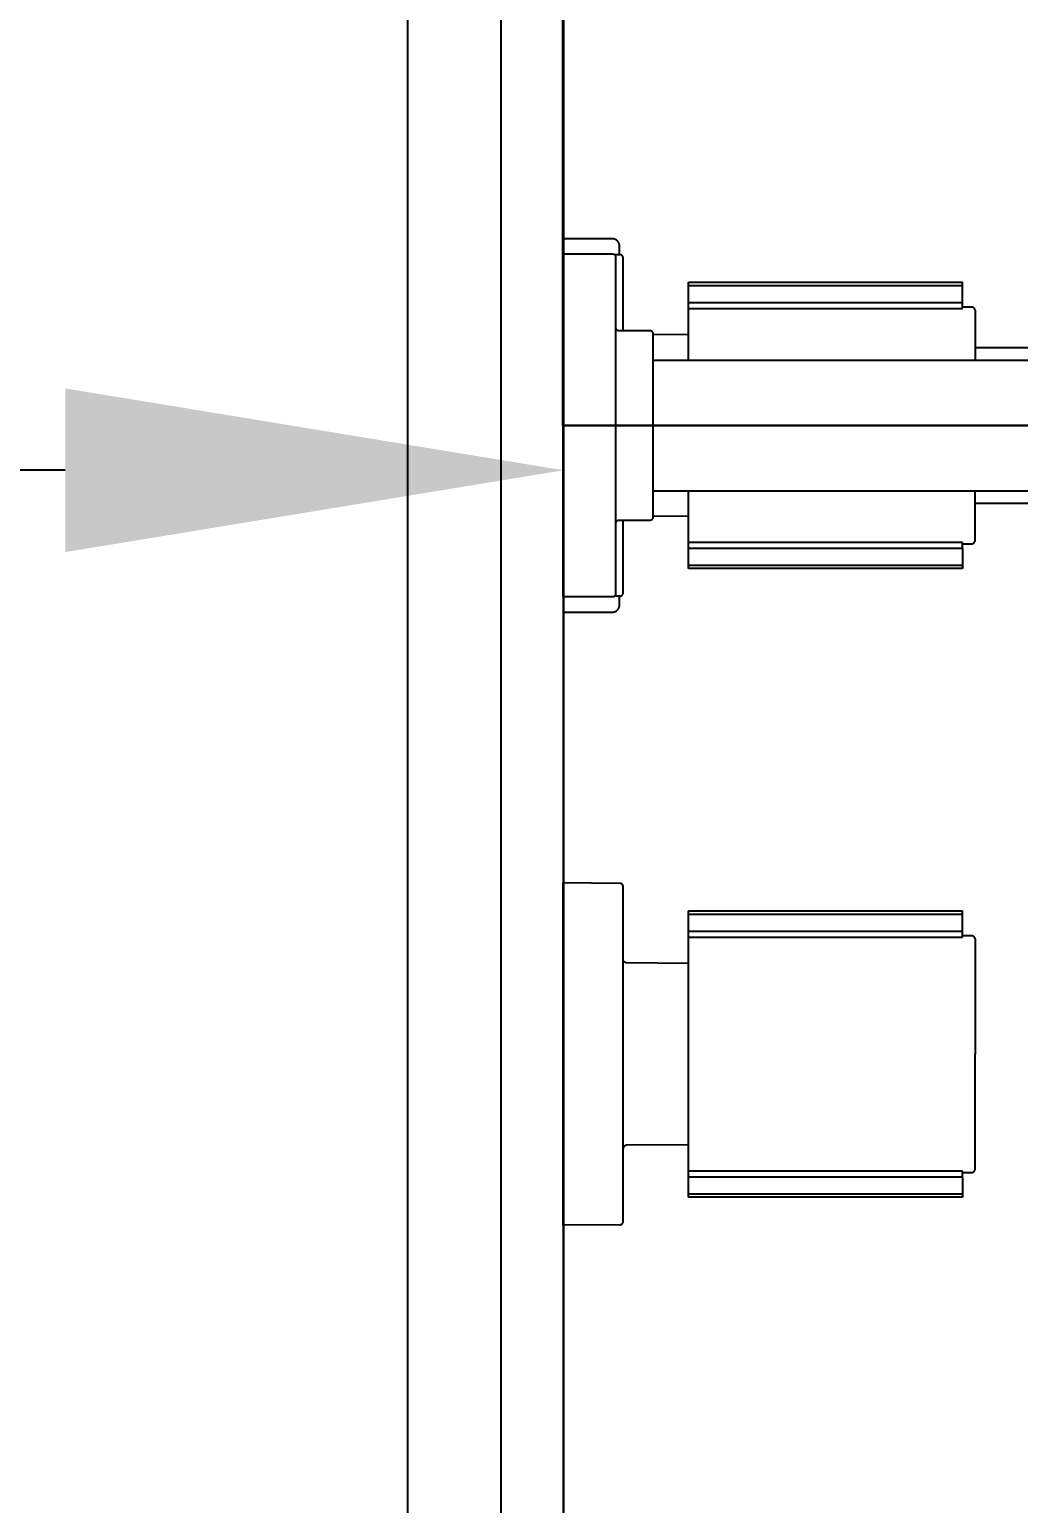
# Model space of a CAD drawing. Header units: metres. Extents: x 198 to 412, y -54 to 17.
# Drawn here: x 251.1186 to 251.2774, y -45.2907 to -45.0538 of the extents above; entities that cross this region are included whole.
import ezdxf
from ezdxf import colors
from ezdxf.entities.mleader import LeaderData, LeaderLine
from ezdxf.math import Vec2, Vec3

# ---------------------------------------------------------------- set-up
doc = ezdxf.new("R2010")
doc.units = ezdxf.units.M
doc.header["$LTSCALE"] = 10
for name, color, linetype in [('02', 2, 'Continuous'), ('A-MUROS', 6, 'Continuous'), ('A-Revoques', 1, 'Continuous'), ('A-TEXTOS', 2, 'Continuous'), ('TM-REVEST', 252, 'Continuous')]:
    doc.layers.add(name, color=color, linetype=linetype)
doc.styles.add('ARIAL', font='arial.ttf')

# ---------------------------------------------------------------- blocks, each defined once
blk = doc.blocks.new('A$C4ADF6893')
for p, q in [((-0.0275, 0), (0, 0)), ((-0.0275, -0.00004), (-0.0275, 0)), ((0, 0), (0.0275, 0)), ((0.0275, -0.00004), (0.0275, 0)), ((0.0735, 0), (0.101, 0)), ((0.07358, -0.0092), (0.0735, 0)), ((0.101, 0), (0.1285, 0)), ((0.12842, -0.0092), (0.1285, 0)), ((-0.03, -0.00794), (-0.03, -0.00014)), ((-0.03, -0.00014), (-0.0275, -0.00014)), ((-0.0275, -0.00004), (0, -0.00004)), ((-0.0275, -0.00804), (-0.0275, -0.00004)), ((0, -0.00004), (0.0275, -0.00004)), ((0.0275, -0.00004), (0.0275, -0.00804)), ((0.0275, -0.00014), (0.03, -0.00014)), ((0.03, -0.00014), (0.03, -0.00794)), ((-0.03, -0.00798), (-0.03, -0.00794)), ((-0.03, -0.00802), (-0.03, -0.00798)), ((-0.02999, -0.00806), (-0.03, -0.00802)), ((-0.02999, -0.0081), (-0.02999, -0.00806)), ((-0.02998, -0.00814), (-0.02999, -0.0081)), ((-0.02997, -0.00819), (-0.02998, -0.00814)), ((-0.02996, -0.00823), (-0.02997, -0.00819)), ((-0.02995, -0.00827), (-0.02996, -0.00823)), ((-0.02994, -0.00831), (-0.02995, -0.00827)), ((-0.02993, -0.00835), (-0.02994, -0.00831)), ((-0.02991, -0.00839), (-0.02993, -0.00835)), ((-0.0299, -0.00842), (-0.02991, -0.00839)), ((-0.02988, -0.00846), (-0.0299, -0.00842)), ((-0.02986, -0.0085), (-0.02988, -0.00846)), ((-0.02984, -0.00854), (-0.02986, -0.0085)), ((-0.02982, -0.00857), (-0.02984, -0.00854)), ((-0.02979, -0.00861), (-0.02982, -0.00857)), ((-0.02977, -0.00864), (-0.02979, -0.00861)), ((-0.02975, -0.00867), (-0.02977, -0.00864)), ((-0.02972, -0.00871), (-0.02975, -0.00867)), ((-0.02969, -0.00874), (-0.02972, -0.00871)), ((-0.02966, -0.00877), (-0.02969, -0.00874)), ((-0.02963, -0.0088), (-0.02966, -0.00877)), ((-0.0296, -0.00883), (-0.02963, -0.0088)), ((-0.02957, -0.00885), (-0.0296, -0.00883)), ((-0.02954, -0.00888), (-0.02957, -0.00885)), ((-0.02951, -0.00891), (-0.02954, -0.00888)), ((-0.02947, -0.00893), (-0.02951, -0.00891)), ((-0.02944, -0.00895), (-0.02947, -0.00893)), ((-0.0294, -0.00897), (-0.02944, -0.00895)), ((-0.02936, -0.009), (-0.0294, -0.00897)), ((-0.02933, -0.00901), (-0.02936, -0.009)), ((-0.02929, -0.00903), (-0.02933, -0.00901)), ((-0.02925, -0.00905), (-0.02929, -0.00903)), ((-0.02921, -0.00906), (-0.02925, -0.00905)), ((-0.02917, -0.00908), (-0.02921, -0.00906)), ((-0.02913, -0.00909), (-0.02917, -0.00908)), ((-0.02909, -0.0091), (-0.02913, -0.00909)), ((-0.02905, -0.00911), (-0.02909, -0.0091)), ((-0.02901, -0.00912), (-0.02905, -0.00911)), ((-0.02897, -0.00912), (-0.02901, -0.00912)), ((-0.02893, -0.00913), (-0.02897, -0.00912)), ((-0.02888, -0.00913), (-0.02893, -0.00913)), ((-0.02884, -0.00913), (-0.02888, -0.00913)), ((-0.0288, -0.00914), (-0.02884, -0.00913)), ((-0.02742, -0.00914), (-0.0288, -0.00914)), ((-0.0275, -0.00806), (-0.0275, -0.00804)), ((-0.0275, -0.00807), (-0.0275, -0.00806)), ((-0.0275, -0.00809), (-0.0275, -0.00807)), ((-0.0275, -0.00811), (-0.0275, -0.00809)), ((-0.02749, -0.00813), (-0.0275, -0.00811)), ((-0.02749, -0.00814), (-0.02749, -0.00813)), ((-0.02749, -0.00816), (-0.02749, -0.00814)), ((-0.02748, -0.00818), (-0.02749, -0.00816)), ((-0.02748, -0.00819), (-0.02748, -0.00818)), ((-0.02747, -0.00821), (-0.02748, -0.00819)), ((-0.02746, -0.00823), (-0.02747, -0.00821)), ((-0.02746, -0.00824), (-0.02746, -0.00823)), ((-0.02745, -0.00826), (-0.02746, -0.00824)), ((-0.02744, -0.00827), (-0.02745, -0.00826)), ((-0.02743, -0.00829), (-0.02744, -0.00827)), ((-0.02742, -0.0083), (-0.02743, -0.00829)), ((-0.02742, -0.0092), (-0.02743, -0.0083)), ((-0.02741, -0.00832), (-0.02742, -0.0083)), ((-0.02742, -0.00922), (-0.02742, -0.0092)), ((-0.02742, -0.00924), (-0.02742, -0.00922)), ((-0.02742, -0.00926), (-0.02742, -0.00924)), ((-0.02741, -0.00927), (-0.02742, -0.00926)), ((-0.0274, -0.00833), (-0.02741, -0.00832)), ((-0.02741, -0.00929), (-0.02741, -0.00927)), ((-0.02741, -0.00931), (-0.02741, -0.00929)), ((-0.0274, -0.00932), (-0.02741, -0.00931)), ((-0.02739, -0.00835), (-0.0274, -0.00833)), ((-0.0274, -0.00934), (-0.0274, -0.00932)), ((-0.02739, -0.00936), (-0.0274, -0.00934)), ((-0.02738, -0.00836), (-0.02739, -0.00835)), ((-0.02739, -0.00937), (-0.02739, -0.00936)), ((-0.02738, -0.00939), (-0.02739, -0.00937)), ((-0.02737, -0.00837), (-0.02738, -0.00836)), ((-0.02738, -0.00941), (-0.02738, -0.00939)), ((-0.02737, -0.00942), (-0.02738, -0.00941)), ((-0.02736, -0.00839), (-0.02737, -0.00837)), ((-0.02736, -0.00944), (-0.02737, -0.00942)), ((-0.02735, -0.0084), (-0.02736, -0.00839)), ((-0.02735, -0.00945), (-0.02736, -0.00944)), ((-0.02733, -0.00841), (-0.02735, -0.0084)), ((-0.02734, -0.00947), (-0.02735, -0.00945)), ((-0.02733, -0.00948), (-0.02734, -0.00947)), ((-0.02732, -0.00842), (-0.02733, -0.00841)), ((-0.02731, -0.00843), (-0.02732, -0.00842)), ((-0.02729, -0.00844), (-0.02731, -0.00843)), ((-0.02728, -0.00845), (-0.02729, -0.00844)), ((-0.02726, -0.00846), (-0.02728, -0.00845)), ((-0.02725, -0.00847), (-0.02726, -0.00846)), ((-0.02723, -0.00848), (-0.02725, -0.00847)), ((-0.02722, -0.00849), (-0.02723, -0.00848)), ((-0.0272, -0.0085), (-0.02722, -0.00849)), ((-0.02719, -0.0085), (-0.0272, -0.0085)), ((-0.02717, -0.00851), (-0.02719, -0.0085)), ((-0.02715, -0.00852), (-0.02717, -0.00851)), ((-0.02714, -0.00852), (-0.02715, -0.00852)), ((-0.02712, -0.00853), (-0.02714, -0.00852)), ((-0.0271, -0.00853), (-0.02712, -0.00853)), ((-0.02709, -0.00853), (-0.0271, -0.00853)), ((-0.02707, -0.00854), (-0.02709, -0.00853)), ((-0.02705, -0.00854), (-0.02707, -0.00854)), ((-0.02703, -0.00854), (-0.02705, -0.00854)), ((-0.02702, -0.00854), (-0.02703, -0.00854)), ((-0.027, -0.00854), (-0.02702, -0.00854)), ((0, -0.00854), (-0.027, -0.00854)), ((-0.01566, -0.00854), (-0.01568, -0.00854)), ((-0.01564, -0.00854), (-0.01566, -0.00854)), ((-0.01562, -0.00855), (-0.01564, -0.00854)), ((-0.01561, -0.00855), (-0.01562, -0.00855)), ((-0.01559, -0.00855), (-0.01561, -0.00855)), ((-0.01557, -0.00856), (-0.01559, -0.00855)), ((-0.01556, -0.00856), (-0.01557, -0.00856)), ((-0.01554, -0.00857), (-0.01556, -0.00856)), ((-0.01552, -0.00857), (-0.01554, -0.00857)), ((-0.01551, -0.00858), (-0.01552, -0.00857)), ((-0.01549, -0.00859), (-0.01551, -0.00858)), ((-0.01548, -0.00859), (-0.01549, -0.00859)), ((-0.01546, -0.0086), (-0.01548, -0.00859)), ((-0.01545, -0.00861), (-0.01546, -0.0086)), ((-0.01543, -0.00862), (-0.01545, -0.00861)), ((-0.01542, -0.00863), (-0.01543, -0.00862)), ((-0.0154, -0.00864), (-0.01542, -0.00863)), ((-0.01539, -0.00865), (-0.0154, -0.00864)), ((-0.01538, -0.00866), (-0.01539, -0.00865)), ((-0.01536, -0.00867), (-0.01538, -0.00866)), ((-0.01535, -0.00868), (-0.01536, -0.00867)), ((-0.01534, -0.0087), (-0.01535, -0.00868)), ((-0.01533, -0.00871), (-0.01534, -0.0087)), ((-0.01531, -0.00872), (-0.01533, -0.00871)), ((-0.0153, -0.00873), (-0.01531, -0.00872)), ((-0.01529, -0.00875), (-0.0153, -0.00873)), ((-0.01528, -0.00876), (-0.01529, -0.00875)), ((-0.01527, -0.00878), (-0.01528, -0.00876)), ((-0.01527, -0.00879), (-0.01527, -0.00878)), ((-0.01526, -0.00881), (-0.01527, -0.00879)), ((-0.01525, -0.00882), (-0.01526, -0.00881)), ((-0.01524, -0.00884), (-0.01525, -0.00882)), ((-0.01524, -0.00885), (-0.01524, -0.00884)), ((-0.01523, -0.00887), (-0.01524, -0.00885)), ((-0.01522, -0.00889), (-0.01523, -0.00887)), ((-0.01522, -0.0089), (-0.01522, -0.00889)), ((-0.01521, -0.00892), (-0.01522, -0.0089)), ((-0.01521, -0.00894), (-0.01521, -0.00892)), ((-0.01521, -0.00895), (-0.01521, -0.00894)), ((-0.0152, -0.00897), (-0.01521, -0.00895)), ((-0.0152, -0.00899), (-0.0152, -0.00897)), ((-0.0152, -0.00901), (-0.0152, -0.00899)), ((-0.0152, -0.00902), (-0.0152, -0.00901)), ((-0.0152, -0.00904), (-0.0152, -0.00902)), ((-0.0152, -0.01404), (-0.0152, -0.00904)), ((0.027, -0.00854), (0, -0.00854)), ((0.01521, -0.00895), (0.0152, -0.00897)), ((0.0152, -0.00897), (0.0152, -0.00899)), ((0.0152, -0.00899), (0.0152, -0.00901)), ((0.0152, -0.00901), (0.0152, -0.00902)), ((0.0152, -0.00902), (0.0152, -0.00904)), ((0.0152, -0.00904), (0.0152, -0.01404)), ((0.01522, -0.0089), (0.01521, -0.00892)), ((0.01521, -0.00892), (0.01521, -0.00894)), ((0.01521, -0.00894), (0.01521, -0.00895)), ((0.01523, -0.00887), (0.01522, -0.00889)), ((0.01522, -0.00889), (0.01522, -0.0089)), ((0.01524, -0.00884), (0.01523, -0.00886)), ((0.01523, -0.00886), (0.01523, -0.00887)), ((0.01525, -0.00882), (0.01524, -0.00884)), ((0.01526, -0.00881), (0.01525, -0.00882)), ((0.01527, -0.00878), (0.01526, -0.00879)), ((0.01526, -0.00879), (0.01526, -0.00881)), ((0.01528, -0.00877), (0.01527, -0.00878)), ((0.01529, -0.00875), (0.01528, -0.00877)), ((0.0153, -0.00874), (0.01529, -0.00875)), ((0.01531, -0.00872), (0.0153, -0.00874)), ((0.01532, -0.00871), (0.01531, -0.00872)), ((0.01534, -0.0087), (0.01532, -0.00871)), ((0.01535, -0.00869), (0.01534, -0.0087)), ((0.01536, -0.00867), (0.01535, -0.00869)), ((0.01537, -0.00866), (0.01536, -0.00867)), ((0.01539, -0.00865), (0.01537, -0.00866)), ((0.0154, -0.00864), (0.01539, -0.00865)), ((0.01541, -0.00863), (0.0154, -0.00864)), ((0.01543, -0.00862), (0.01541, -0.00863)), ((0.01544, -0.00861), (0.01543, -0.00862)), ((0.01546, -0.0086), (0.01544, -0.00861)), ((0.01547, -0.0086), (0.01546, -0.0086)), ((0.01549, -0.00859), (0.01547, -0.0086)), ((0.0155, -0.00858), (0.01549, -0.00859)), ((0.01552, -0.00857), (0.0155, -0.00858)), ((0.01553, -0.00857), (0.01552, -0.00857)), ((0.01555, -0.00856), (0.01553, -0.00857)), ((0.01557, -0.00856), (0.01555, -0.00856)), ((0.01558, -0.00855), (0.01557, -0.00856)), ((0.0156, -0.00855), (0.01558, -0.00855)), ((0.01562, -0.00855), (0.0156, -0.00855)), ((0.01563, -0.00854), (0.01562, -0.00855)), ((0.01565, -0.00854), (0.01563, -0.00854)), ((0.01567, -0.00854), (0.01565, -0.00854)), ((0.01568, -0.00854), (0.01567, -0.00854)), ((0.02702, -0.00854), (0.027, -0.00854)), ((0.02703, -0.00854), (0.02702, -0.00854)), ((0.02705, -0.00854), (0.02703, -0.00854)), ((0.02707, -0.00854), (0.02705, -0.00854)), ((0.02709, -0.00853), (0.02707, -0.00854)), ((0.0271, -0.00853), (0.02709, -0.00853)), ((0.02712, -0.00853), (0.0271, -0.00853)), ((0.02714, -0.00852), (0.02712, -0.00853)), ((0.02715, -0.00852), (0.02714, -0.00852)), ((0.02717, -0.00851), (0.02715, -0.00852)), ((0.02719, -0.0085), (0.02717, -0.00851)), ((0.0272, -0.0085), (0.02719, -0.0085)), ((0.02722, -0.00849), (0.0272, -0.0085)), ((0.02723, -0.00848), (0.02722, -0.00849)), ((0.02725, -0.00847), (0.02723, -0.00848)), ((0.02726, -0.00846), (0.02725, -0.00847)), ((0.02728, -0.00845), (0.02726, -0.00846)), ((0.02729, -0.00844), (0.02728, -0.00845)), ((0.02731, -0.00843), (0.02729, -0.00844)), ((0.02732, -0.00842), (0.02731, -0.00843)), ((0.02733, -0.00841), (0.02732, -0.00842)), ((0.02735, -0.0084), (0.02733, -0.00841)), ((0.02734, -0.00947), (0.02733, -0.00948)), ((0.02735, -0.00945), (0.02734, -0.00947)), ((0.02736, -0.00839), (0.02735, -0.0084)), ((0.02736, -0.00944), (0.02735, -0.00945)), ((0.02737, -0.00837), (0.02736, -0.00839)), ((0.02737, -0.00942), (0.02736, -0.00944)), ((0.02738, -0.00836), (0.02737, -0.00837)), ((0.02738, -0.00941), (0.02737, -0.00942)), ((0.02739, -0.00835), (0.02738, -0.00836)), ((0.02739, -0.00937), (0.02738, -0.00939)), ((0.02738, -0.00939), (0.02738, -0.00941)), ((0.0274, -0.00833), (0.02739, -0.00835)), ((0.0274, -0.00934), (0.02739, -0.00936)), ((0.02739, -0.00936), (0.02739, -0.00937)), ((0.02741, -0.00832), (0.0274, -0.00833)), ((0.02741, -0.00931), (0.0274, -0.00932)), ((0.0274, -0.00932), (0.0274, -0.00934)), ((0.02742, -0.0083), (0.02741, -0.00832)), ((0.02742, -0.00926), (0.02741, -0.00927)), ((0.02741, -0.00927), (0.02741, -0.00929)), ((0.02741, -0.00929), (0.02741, -0.00931)), ((0.02743, -0.00829), (0.02742, -0.0083)), ((0.02742, -0.0092), (0.02743, -0.0083)), ((0.0288, -0.00914), (0.02742, -0.00914)), ((0.02742, -0.0092), (0.02742, -0.00922)), ((0.02742, -0.00922), (0.02742, -0.00924)), ((0.02742, -0.00924), (0.02742, -0.00926)), ((0.02744, -0.00827), (0.02743, -0.00829)), ((0.02745, -0.00826), (0.02744, -0.00827)), ((0.02746, -0.00824), (0.02745, -0.00826)), ((0.02747, -0.00821), (0.02746, -0.00823)), ((0.02746, -0.00823), (0.02746, -0.00824)), ((0.02748, -0.00819), (0.02747, -0.00821)), ((0.02749, -0.00816), (0.02748, -0.00818)), ((0.02748, -0.00818), (0.02748, -0.00819)), ((0.0275, -0.00811), (0.02749, -0.00813)), ((0.02749, -0.00813), (0.02749, -0.00814)), ((0.02749, -0.00814), (0.02749, -0.00816)), ((0.0275, -0.00804), (0.0275, -0.00806)), ((0.0275, -0.00806), (0.0275, -0.00807)), ((0.0275, -0.00807), (0.0275, -0.00809)), ((0.0275, -0.00809), (0.0275, -0.00811)), ((0.02884, -0.00913), (0.0288, -0.00914)), ((0.02888, -0.00913), (0.02884, -0.00913)), ((0.02893, -0.00913), (0.02888, -0.00913)), ((0.02897, -0.00912), (0.02893, -0.00913)), ((0.02901, -0.00912), (0.02897, -0.00912)), ((0.02905, -0.00911), (0.02901, -0.00912)), ((0.02909, -0.0091), (0.02905, -0.00911)), ((0.02913, -0.00909), (0.02909, -0.0091)), ((0.02917, -0.00908), (0.02913, -0.00909)), ((0.02921, -0.00906), (0.02917, -0.00908)), ((0.02925, -0.00905), (0.02921, -0.00906)), ((0.02929, -0.00903), (0.02925, -0.00905)), ((0.02933, -0.00901), (0.02929, -0.00903)), ((0.02936, -0.009), (0.02933, -0.00901)), ((0.0294, -0.00897), (0.02936, -0.009)), ((0.02944, -0.00895), (0.0294, -0.00897)), ((0.02947, -0.00893), (0.02944, -0.00895)), ((0.02951, -0.00891), (0.02947, -0.00893)), ((0.02954, -0.00888), (0.02951, -0.00891)), ((0.02957, -0.00885), (0.02954, -0.00888)), ((0.0296, -0.00883), (0.02957, -0.00885)), ((0.02963, -0.0088), (0.0296, -0.00883)), ((0.02966, -0.00877), (0.02963, -0.0088)), ((0.02969, -0.00874), (0.02966, -0.00877)), ((0.02972, -0.00871), (0.02969, -0.00874)), ((0.02975, -0.00867), (0.02972, -0.00871)), ((0.02977, -0.00864), (0.02975, -0.00867)), ((0.02979, -0.00861), (0.02977, -0.00864)), ((0.02982, -0.00857), (0.02979, -0.00861)), ((0.02984, -0.00854), (0.02982, -0.00857)), ((0.02986, -0.0085), (0.02984, -0.00854)), ((0.02988, -0.00846), (0.02986, -0.0085)), ((0.0299, -0.00842), (0.02988, -0.00846)), ((0.02991, -0.00839), (0.0299, -0.00842)), ((0.02993, -0.00835), (0.02991, -0.00839)), ((0.02994, -0.00831), (0.02993, -0.00835)), ((0.02995, -0.00827), (0.02994, -0.00831)), ((0.02996, -0.00823), (0.02995, -0.00827)), ((0.02997, -0.00819), (0.02996, -0.00823)), ((0.02998, -0.00814), (0.02997, -0.00819)), ((0.02999, -0.0081), (0.02998, -0.00814)), ((0.03, -0.00802), (0.02999, -0.00806)), ((0.02999, -0.00806), (0.02999, -0.0081)), ((0.03, -0.00794), (0.03, -0.00798)), ((0.03, -0.00798), (0.03, -0.00802)), ((0.07358, -0.00922), (0.07358, -0.0092)), ((0.07358, -0.00924), (0.07358, -0.00922)), ((0.07358, -0.00926), (0.07358, -0.00924)), ((0.07359, -0.00927), (0.07358, -0.00926)), ((0.07359, -0.00929), (0.07359, -0.00927)), ((0.07359, -0.00931), (0.07359, -0.00929)), ((0.0736, -0.00932), (0.07359, -0.00931)), ((0.0736, -0.00934), (0.0736, -0.00932)), ((0.07361, -0.00936), (0.0736, -0.00934)), ((0.07361, -0.00937), (0.07361, -0.00936)), ((0.07362, -0.00939), (0.07361, -0.00937)), ((0.07362, -0.00941), (0.07362, -0.00939)), ((0.07363, -0.00942), (0.07362, -0.00941)), ((0.07364, -0.00944), (0.07363, -0.00942)), ((0.07365, -0.00945), (0.07364, -0.00944)), ((0.07366, -0.00947), (0.07365, -0.00945)), ((0.07367, -0.00948), (0.07366, -0.00947)), ((0.12834, -0.00947), (0.12833, -0.00948)), ((0.12835, -0.00945), (0.12834, -0.00947)), ((0.12836, -0.00944), (0.12835, -0.00945)), ((0.12837, -0.00942), (0.12836, -0.00944)), ((0.12838, -0.00941), (0.12837, -0.00942)), ((0.12839, -0.00937), (0.12838, -0.00939)), ((0.12838, -0.00939), (0.12838, -0.00941)), ((0.1284, -0.00934), (0.12839, -0.00936)), ((0.12839, -0.00936), (0.12839, -0.00937)), ((0.12841, -0.00931), (0.1284, -0.00932)), ((0.1284, -0.00932), (0.1284, -0.00934)), ((0.12842, -0.00926), (0.12841, -0.00927)), ((0.12841, -0.00927), (0.12841, -0.00929)), ((0.12841, -0.00929), (0.12841, -0.00931)), ((0.12842, -0.0092), (0.12842, -0.00922)), ((0.12842, -0.00922), (0.12842, -0.00924)), ((0.12842, -0.00924), (0.12842, -0.00926)), ((-0.02732, -0.0095), (-0.02733, -0.00948)), ((-0.02731, -0.00951), (-0.02732, -0.0095)), ((-0.0273, -0.00952), (-0.02731, -0.00951)), ((-0.02729, -0.00954), (-0.0273, -0.00952)), ((-0.02728, -0.00955), (-0.02729, -0.00954)), ((-0.02727, -0.00956), (-0.02728, -0.00955)), ((-0.02725, -0.00957), (-0.02727, -0.00956)), ((-0.02724, -0.00958), (-0.02725, -0.00957)), ((-0.02723, -0.0096), (-0.02724, -0.00958)), ((-0.02721, -0.00961), (-0.02723, -0.0096)), ((-0.0272, -0.00962), (-0.02721, -0.00961)), ((-0.02718, -0.00962), (-0.0272, -0.00962)), ((-0.02717, -0.00963), (-0.02718, -0.00962)), ((-0.02715, -0.00964), (-0.02717, -0.00963)), ((-0.02714, -0.00965), (-0.02715, -0.00964)), ((-0.02712, -0.00966), (-0.02714, -0.00965)), ((-0.02711, -0.00966), (-0.02712, -0.00966)), ((-0.02709, -0.00967), (-0.02711, -0.00966)), ((-0.02707, -0.00968), (-0.02709, -0.00967)), ((-0.02706, -0.00968), (-0.02707, -0.00968)), ((-0.02704, -0.00969), (-0.02706, -0.00968)), ((-0.02702, -0.00969), (-0.02704, -0.00969)), ((-0.02701, -0.00969), (-0.02702, -0.00969)), ((-0.02699, -0.0097), (-0.02701, -0.00969)), ((-0.02697, -0.0097), (-0.02699, -0.0097)), ((-0.02695, -0.0097), (-0.02697, -0.0097)), ((-0.02694, -0.0097), (-0.02695, -0.0097)), ((-0.02692, -0.0097), (-0.02694, -0.0097)), ((-0.0152, -0.0097), (-0.02692, -0.0097)), ((-0.0152, -0.0097), (-0.01521, -0.0097)), ((0.02692, -0.0097), (0.0152, -0.0097)), ((0.0152, -0.0097), (0.01521, -0.0097)), ((0.02694, -0.0097), (0.02692, -0.0097)), ((0.02695, -0.0097), (0.02694, -0.0097)), ((0.02697, -0.0097), (0.02695, -0.0097)), ((0.02699, -0.0097), (0.02697, -0.0097)), ((0.02701, -0.00969), (0.02699, -0.0097)), ((0.02702, -0.00969), (0.02701, -0.00969)), ((0.02704, -0.00969), (0.02702, -0.00969)), ((0.02706, -0.00968), (0.02704, -0.00969)), ((0.02707, -0.00968), (0.02706, -0.00968)), ((0.02709, -0.00967), (0.02707, -0.00968)), ((0.02711, -0.00966), (0.02709, -0.00967)), ((0.02712, -0.00966), (0.02711, -0.00966)), ((0.02714, -0.00965), (0.02712, -0.00966)), ((0.02715, -0.00964), (0.02714, -0.00965)), ((0.02717, -0.00963), (0.02715, -0.00964)), ((0.02718, -0.00962), (0.02717, -0.00963)), ((0.0272, -0.00962), (0.02718, -0.00962)), ((0.02721, -0.00961), (0.0272, -0.00962)), ((0.02723, -0.0096), (0.02721, -0.00961)), ((0.02724, -0.00958), (0.02723, -0.0096)), ((0.02725, -0.00957), (0.02724, -0.00958)), ((0.02727, -0.00956), (0.02725, -0.00957)), ((0.02728, -0.00955), (0.02727, -0.00956)), ((0.02729, -0.00954), (0.02728, -0.00955)), ((0.0273, -0.00952), (0.02729, -0.00954)), ((0.02731, -0.00951), (0.0273, -0.00952)), ((0.02732, -0.0095), (0.02731, -0.00951)), ((0.02733, -0.00948), (0.02732, -0.0095)), ((0.07368, -0.0095), (0.07367, -0.00948)), ((0.07369, -0.00951), (0.07368, -0.0095)), ((0.0737, -0.00952), (0.07369, -0.00951)), ((0.07371, -0.00954), (0.0737, -0.00952)), ((0.07372, -0.00955), (0.07371, -0.00954)), ((0.07373, -0.00956), (0.07372, -0.00955)), ((0.07375, -0.00957), (0.07373, -0.00956)), ((0.07376, -0.00958), (0.07375, -0.00957)), ((0.07377, -0.0096), (0.07376, -0.00958)), ((0.07379, -0.00961), (0.07377, -0.0096)), ((0.0738, -0.00962), (0.07379, -0.00961)), ((0.07382, -0.00962), (0.0738, -0.00962)), ((0.07383, -0.00963), (0.07382, -0.00962)), ((0.07385, -0.00964), (0.07383, -0.00963)), ((0.07386, -0.00965), (0.07385, -0.00964)), ((0.07388, -0.00966), (0.07386, -0.00965)), ((0.07389, -0.00966), (0.07388, -0.00966)), ((0.07391, -0.00967), (0.07389, -0.00966)), ((0.07393, -0.00968), (0.07391, -0.00967)), ((0.07394, -0.00968), (0.07393, -0.00968)), ((0.07396, -0.00969), (0.07394, -0.00968)), ((0.07398, -0.00969), (0.07396, -0.00969)), ((0.07399, -0.00969), (0.07398, -0.00969)), ((0.07401, -0.0097), (0.07399, -0.00969)), ((0.07403, -0.0097), (0.07401, -0.0097)), ((0.07405, -0.0097), (0.07403, -0.0097)), ((0.07406, -0.0097), (0.07405, -0.0097)), ((0.07408, -0.0097), (0.07406, -0.0097)), ((0.101, -0.0097), (0.07408, -0.0097)), ((0.08581, -0.0097), (0.08579, -0.0097)), ((0.08583, -0.0097), (0.08581, -0.0097)), ((0.08585, -0.00971), (0.08583, -0.0097)), ((0.08587, -0.00971), (0.08585, -0.00971)), ((0.08589, -0.00972), (0.08587, -0.00971)), ((0.08591, -0.00972), (0.08589, -0.00972)), ((0.08593, -0.00973), (0.08591, -0.00972)), ((0.08595, -0.00973), (0.08593, -0.00973)), ((0.08597, -0.00974), (0.08595, -0.00973)), ((0.08599, -0.00975), (0.08597, -0.00974)), ((0.08601, -0.00976), (0.08599, -0.00975)), ((0.08603, -0.00976), (0.08601, -0.00976)), ((0.08605, -0.00977), (0.08603, -0.00976)), ((0.08606, -0.00978), (0.08605, -0.00977)), ((0.08608, -0.00979), (0.08606, -0.00978)), ((0.0861, -0.00981), (0.08608, -0.00979)), ((0.08611, -0.00982), (0.0861, -0.00981)), ((0.08613, -0.00983), (0.08611, -0.00982)), ((0.08615, -0.00984), (0.08613, -0.00983)), ((0.08616, -0.00986), (0.08615, -0.00984)), ((0.08618, -0.00987), (0.08616, -0.00986)), ((0.08619, -0.00989), (0.08618, -0.00987)), ((0.08621, -0.0099), (0.08619, -0.00989)), ((0.08622, -0.00992), (0.08621, -0.0099)), ((0.08623, -0.00993), (0.08622, -0.00992)), ((0.08624, -0.00995), (0.08623, -0.00993)), ((0.08626, -0.00997), (0.08624, -0.00995)), ((0.08627, -0.00998), (0.08626, -0.00997)), ((0.08628, -0.01), (0.08627, -0.00998)), ((0.08629, -0.01002), (0.08628, -0.01)), ((0.0863, -0.01004), (0.08629, -0.01002)), ((0.0863, -0.01006), (0.0863, -0.01004)), ((0.08631, -0.01007), (0.0863, -0.01006)), ((0.08632, -0.01009), (0.08631, -0.01007)), ((0.08633, -0.01011), (0.08632, -0.01009)), ((0.08633, -0.01013), (0.08633, -0.01011)), ((0.08634, -0.01015), (0.08633, -0.01013)), ((0.08634, -0.01017), (0.08634, -0.01015)), ((0.08635, -0.01019), (0.08634, -0.01017)), ((0.08635, -0.01021), (0.08635, -0.01019)), ((0.08635, -0.01023), (0.08635, -0.01021)), ((0.08636, -0.01025), (0.08635, -0.01023)), ((0.08636, -0.01027), (0.08636, -0.01025)), ((0.08636, -0.01029), (0.08636, -0.01027)), ((0.08644, -0.0202), (0.08636, -0.01029)), ((0.12792, -0.0097), (0.101, -0.0097)), ((0.11556, -0.0202), (0.11564, -0.01029)), ((0.11564, -0.01025), (0.11565, -0.01023)), ((0.11564, -0.01027), (0.11564, -0.01025)), ((0.11564, -0.01029), (0.11564, -0.01027)), ((0.11565, -0.01019), (0.11566, -0.01017)), ((0.11565, -0.01021), (0.11565, -0.01019)), ((0.11565, -0.01023), (0.11565, -0.01021)), ((0.11566, -0.01015), (0.11567, -0.01013)), ((0.11566, -0.01017), (0.11566, -0.01015)), ((0.11567, -0.01011), (0.11568, -0.01009)), ((0.11567, -0.01013), (0.11567, -0.01011)), ((0.11568, -0.01009), (0.11569, -0.01007)), ((0.11569, -0.01007), (0.1157, -0.01006)), ((0.1157, -0.01004), (0.11571, -0.01002)), ((0.1157, -0.01006), (0.1157, -0.01004)), ((0.11571, -0.01002), (0.11572, -0.01)), ((0.11572, -0.01), (0.11573, -0.00998)), ((0.11573, -0.00998), (0.11574, -0.00997)), ((0.11574, -0.00997), (0.11576, -0.00995)), ((0.11576, -0.00995), (0.11577, -0.00993)), ((0.11577, -0.00993), (0.11578, -0.00992)), ((0.11578, -0.00992), (0.11579, -0.0099)), ((0.11579, -0.0099), (0.11581, -0.00989)), ((0.11581, -0.00989), (0.11582, -0.00987)), ((0.11582, -0.00987), (0.11584, -0.00986)), ((0.11584, -0.00986), (0.11585, -0.00984)), ((0.11585, -0.00984), (0.11587, -0.00983)), ((0.11587, -0.00983), (0.11589, -0.00982)), ((0.11589, -0.00982), (0.1159, -0.00981)), ((0.1159, -0.00981), (0.11592, -0.00979)), ((0.11592, -0.00979), (0.11594, -0.00978)), ((0.11594, -0.00978), (0.11595, -0.00977)), ((0.11595, -0.00977), (0.11597, -0.00976)), ((0.11597, -0.00976), (0.11599, -0.00976)), ((0.11599, -0.00976), (0.11601, -0.00975)), ((0.11601, -0.00975), (0.11603, -0.00974)), ((0.11603, -0.00974), (0.11605, -0.00973)), ((0.11605, -0.00973), (0.11607, -0.00973)), ((0.11607, -0.00973), (0.11609, -0.00972)), ((0.11609, -0.00972), (0.11611, -0.00972)), ((0.11611, -0.00972), (0.11613, -0.00971)), ((0.11613, -0.00971), (0.11615, -0.00971)), ((0.11615, -0.00971), (0.11617, -0.0097)), ((0.11617, -0.0097), (0.11619, -0.0097)), ((0.11619, -0.0097), (0.11621, -0.0097)), ((0.12794, -0.0097), (0.12792, -0.0097)), ((0.12795, -0.0097), (0.12794, -0.0097)), ((0.12797, -0.0097), (0.12795, -0.0097)), ((0.12799, -0.0097), (0.12797, -0.0097)), ((0.12801, -0.00969), (0.12799, -0.0097)), ((0.12802, -0.00969), (0.12801, -0.00969)), ((0.12804, -0.00969), (0.12802, -0.00969)), ((0.12806, -0.00968), (0.12804, -0.00969)), ((0.12807, -0.00968), (0.12806, -0.00968)), ((0.12809, -0.00967), (0.12807, -0.00968)), ((0.12811, -0.00966), (0.12809, -0.00967)), ((0.12812, -0.00966), (0.12811, -0.00966)), ((0.12814, -0.00965), (0.12812, -0.00966)), ((0.12815, -0.00964), (0.12814, -0.00965)), ((0.12817, -0.00963), (0.12815, -0.00964)), ((0.12818, -0.00962), (0.12817, -0.00963)), ((0.1282, -0.00962), (0.12818, -0.00962)), ((0.12821, -0.00961), (0.1282, -0.00962)), ((0.12823, -0.0096), (0.12821, -0.00961)), ((0.12824, -0.00958), (0.12823, -0.0096)), ((0.12825, -0.00957), (0.12824, -0.00958)), ((0.12827, -0.00956), (0.12825, -0.00957)), ((0.12828, -0.00955), (0.12827, -0.00956)), ((0.12829, -0.00954), (0.12828, -0.00955)), ((0.1283, -0.00952), (0.12829, -0.00954)), ((0.12831, -0.00951), (0.1283, -0.00952)), ((0.12832, -0.0095), (0.12831, -0.00951)), ((0.12833, -0.00948), (0.12832, -0.0095)), ((-0.0152, -0.01406), (-0.0152, -0.01404)), ((-0.0152, -0.01407), (-0.0152, -0.01406)), ((-0.0152, -0.01409), (-0.0152, -0.01407)), ((-0.0152, -0.01411), (-0.0152, -0.01409)), ((-0.01519, -0.01413), (-0.0152, -0.01411)), ((-0.01519, -0.01414), (-0.01519, -0.01413)), ((-0.01519, -0.01416), (-0.01519, -0.01414)), ((-0.01518, -0.01418), (-0.01519, -0.01416)), ((-0.01518, -0.01419), (-0.01518, -0.01418)), ((-0.01517, -0.01421), (-0.01518, -0.01419)), ((0.01518, -0.01419), (0.01517, -0.01421)), ((0.01519, -0.01416), (0.01518, -0.01418)), ((0.01518, -0.01418), (0.01518, -0.01419)), ((0.0152, -0.01411), (0.01519, -0.01413)), ((0.01519, -0.01413), (0.01519, -0.01414)), ((0.01519, -0.01414), (0.01519, -0.01416)), ((0.0152, -0.01404), (0.0152, -0.01406)), ((0.0152, -0.01406), (0.0152, -0.01407)), ((0.0152, -0.01407), (0.0152, -0.01409)), ((0.0152, -0.01409), (0.0152, -0.01411)), ((-0.01516, -0.01423), (-0.01517, -0.01421)), ((-0.01516, -0.01424), (-0.01516, -0.01423)), ((-0.01515, -0.01426), (-0.01516, -0.01424)), ((-0.01514, -0.01427), (-0.01515, -0.01426)), ((-0.01513, -0.01429), (-0.01514, -0.01427)), ((-0.01512, -0.0143), (-0.01513, -0.01429)), ((-0.01511, -0.01432), (-0.01512, -0.0143)), ((-0.0151, -0.01433), (-0.01511, -0.01432)), ((-0.01509, -0.01435), (-0.0151, -0.01433)), ((-0.01508, -0.01436), (-0.01509, -0.01435)), ((-0.01507, -0.01437), (-0.01508, -0.01436)), ((-0.01506, -0.01439), (-0.01507, -0.01437)), ((-0.01505, -0.0144), (-0.01506, -0.01439)), ((-0.01503, -0.01441), (-0.01505, -0.0144)), ((-0.01502, -0.01442), (-0.01503, -0.01441)), ((-0.01501, -0.01443), (-0.01502, -0.01442)), ((-0.01499, -0.01444), (-0.01501, -0.01443)), ((-0.01498, -0.01445), (-0.01499, -0.01444)), ((-0.01496, -0.01446), (-0.01498, -0.01445)), ((-0.01495, -0.01447), (-0.01496, -0.01446)), ((-0.01493, -0.01448), (-0.01495, -0.01447)), ((-0.01492, -0.01449), (-0.01493, -0.01448)), ((-0.0149, -0.0145), (-0.01492, -0.01449)), ((-0.01489, -0.0145), (-0.0149, -0.0145)), ((-0.01487, -0.01451), (-0.01489, -0.0145)), ((-0.01485, -0.01452), (-0.01487, -0.01451)), ((-0.01484, -0.01452), (-0.01485, -0.01452)), ((-0.01482, -0.01453), (-0.01484, -0.01452)), ((-0.0148, -0.01453), (-0.01482, -0.01453)), ((-0.01479, -0.01453), (-0.0148, -0.01453)), ((-0.01477, -0.01454), (-0.01479, -0.01453)), ((-0.01475, -0.01454), (-0.01477, -0.01454)), ((-0.01473, -0.01454), (-0.01475, -0.01454)), ((-0.01472, -0.01454), (-0.01473, -0.01454)), ((-0.0147, -0.01454), (-0.01472, -0.01454)), ((0, -0.01454), (-0.0147, -0.01454)), ((-0.01456, -0.0202), (-0.01461, -0.01454)), ((-0.0105, -0.01454), (-0.0105, -0.10504)), ((0.0147, -0.01454), (0, -0.01454)), ((0.0105, -0.01454), (0.0105, -0.10504)), ((0.01456, -0.0202), (0.01461, -0.01454)), ((0.01472, -0.01454), (0.0147, -0.01454)), ((0.01473, -0.01454), (0.01472, -0.01454)), ((0.01475, -0.01454), (0.01473, -0.01454)), ((0.01477, -0.01454), (0.01475, -0.01454)), ((0.01479, -0.01453), (0.01477, -0.01454)), ((0.0148, -0.01453), (0.01479, -0.01453)), ((0.01482, -0.01453), (0.0148, -0.01453)), ((0.01484, -0.01452), (0.01482, -0.01453)), ((0.01485, -0.01452), (0.01484, -0.01452)), ((0.01487, -0.01451), (0.01485, -0.01452)), ((0.01489, -0.0145), (0.01487, -0.01451)), ((0.0149, -0.0145), (0.01489, -0.0145)), ((0.01492, -0.01449), (0.0149, -0.0145)), ((0.01493, -0.01448), (0.01492, -0.01449)), ((0.01495, -0.01447), (0.01493, -0.01448)), ((0.01496, -0.01446), (0.01495, -0.01447)), ((0.01498, -0.01445), (0.01496, -0.01446)), ((0.01499, -0.01444), (0.01498, -0.01445)), ((0.01501, -0.01443), (0.01499, -0.01444)), ((0.01502, -0.01442), (0.01501, -0.01443)), ((0.01503, -0.01441), (0.01502, -0.01442)), ((0.01505, -0.0144), (0.01503, -0.01441)), ((0.01506, -0.01439), (0.01505, -0.0144)), ((0.01507, -0.01437), (0.01506, -0.01439)), ((0.01508, -0.01436), (0.01507, -0.01437)), ((0.01509, -0.01435), (0.01508, -0.01436)), ((0.0151, -0.01433), (0.01509, -0.01435)), ((0.01511, -0.01432), (0.0151, -0.01433)), ((0.01512, -0.0143), (0.01511, -0.01432)), ((0.01513, -0.01429), (0.01512, -0.0143)), ((0.01514, -0.01427), (0.01513, -0.01429)), ((0.01515, -0.01426), (0.01514, -0.01427)), ((0.01516, -0.01424), (0.01515, -0.01426)), ((0.01517, -0.01421), (0.01516, -0.01423)), ((0.01516, -0.01423), (0.01516, -0.01424)), ((-0.023, -0.0202), (-0.023, -0.0642)), ((-0.0225, -0.0202), (-0.023, -0.0202)), ((-0.0225, -0.0202), (-0.0225, -0.0642)), ((-0.01977, -0.0202), (-0.0225, -0.0202)), ((-0.01977, -0.0202), (-0.01977, -0.0642)), ((-0.01879, -0.0202), (-0.01977, -0.0202)), ((-0.0105, -0.0202), (-0.01879, -0.0202)), ((-0.01879, -0.0202), (-0.01879, -0.0642)), ((0.01879, -0.0202), (0.0105, -0.0202)), ((0.01879, -0.0642), (0.01879, -0.0202)), ((0.01977, -0.0202), (0.01879, -0.0202)), ((0.0225, -0.0202), (0.01977, -0.0202)), ((0.01977, -0.0642), (0.01977, -0.0202)), ((0.0225, -0.0642), (0.0225, -0.0202)), ((0.023, -0.0202), (0.0225, -0.0202)), ((0.023, -0.0642), (0.023, -0.0202)), ((0.0785, -0.0202), (0.078, -0.0202)), ((0.078, -0.0202), (0.078, -0.0642)), ((0.0785, -0.0202), (0.0785, -0.0642)), ((0.08123, -0.0202), (0.0785, -0.0202)), ((0.08123, -0.0202), (0.08123, -0.0642)), ((0.08221, -0.0202), (0.08123, -0.0202)), ((0.08221, -0.0202), (0.08221, -0.0642)), ((0.101, -0.0202), (0.08221, -0.0202)), ((0.11979, -0.0202), (0.101, -0.0202)), ((0.12077, -0.0202), (0.11979, -0.0202)), ((0.11979, -0.0642), (0.11979, -0.0202)), ((0.12077, -0.0642), (0.12077, -0.0202)), ((0.1235, -0.0202), (0.12077, -0.0202)), ((0.1235, -0.0642), (0.1235, -0.0202)), ((0.124, -0.0202), (0.1235, -0.0202)), ((0.124, -0.0642), (0.124, -0.0202)), ((-0.0225, -0.0642), (-0.023, -0.0642)), ((-0.01977, -0.0642), (-0.0225, -0.0642)), ((-0.01879, -0.0642), (-0.01977, -0.0642)), ((-0.019, -0.0657), (-0.019, -0.0642)), ((-0.019, -0.06572), (-0.019, -0.0657)), ((-0.019, -0.06573), (-0.019, -0.06572)), ((-0.019, -0.06575), (-0.019, -0.06573)), ((-0.019, -0.06577), (-0.019, -0.06575)), ((-0.01899, -0.06579), (-0.019, -0.06577)), ((-0.01899, -0.0658), (-0.01899, -0.06579)), ((-0.01899, -0.06582), (-0.01899, -0.0658)), ((-0.01898, -0.06584), (-0.01899, -0.06582)), ((-0.01898, -0.06585), (-0.01898, -0.06584)), ((-0.01897, -0.06587), (-0.01898, -0.06585)), ((-0.01896, -0.06589), (-0.01897, -0.06587)), ((-0.01896, -0.0659), (-0.01896, -0.06589)), ((-0.01895, -0.06592), (-0.01896, -0.0659)), ((-0.01894, -0.06593), (-0.01895, -0.06592)), ((-0.01893, -0.06595), (-0.01894, -0.06593)), ((-0.01892, -0.06596), (-0.01893, -0.06595)), ((-0.01891, -0.06598), (-0.01892, -0.06596)), ((-0.0189, -0.06599), (-0.01891, -0.06598)), ((-0.01889, -0.06601), (-0.0189, -0.06599)), ((-0.01888, -0.06602), (-0.01889, -0.06601)), ((-0.01887, -0.06603), (-0.01888, -0.06602)), ((-0.01886, -0.06605), (-0.01887, -0.06603)), ((-0.01885, -0.06606), (-0.01886, -0.06605)), ((-0.01883, -0.06607), (-0.01885, -0.06606)), ((-0.01882, -0.06608), (-0.01883, -0.06607)), ((-0.01881, -0.06609), (-0.01882, -0.06608)), ((-0.01879, -0.0661), (-0.01881, -0.06609)), ((-0.01878, -0.06611), (-0.01879, -0.0661)), ((-0.01876, -0.06612), (-0.01878, -0.06611)), ((-0.01875, -0.06613), (-0.01876, -0.06612)), ((-0.01873, -0.06614), (-0.01875, -0.06613)), ((-0.01872, -0.06615), (-0.01873, -0.06614)), ((-0.0187, -0.06616), (-0.01872, -0.06615)), ((-0.01869, -0.06616), (-0.0187, -0.06616)), ((-0.01867, -0.06617), (-0.01869, -0.06616)), ((-0.01865, -0.06618), (-0.01867, -0.06617)), ((-0.01864, -0.06618), (-0.01865, -0.06618)), ((-0.01862, -0.06619), (-0.01864, -0.06618)), ((-0.0186, -0.06619), (-0.01862, -0.06619)), ((-0.01859, -0.06619), (-0.0186, -0.06619)), ((-0.01857, -0.0662), (-0.01859, -0.06619)), ((-0.01855, -0.0662), (-0.01857, -0.0662)), ((-0.01853, -0.0662), (-0.01855, -0.0662)), ((-0.01852, -0.0662), (-0.01853, -0.0662)), ((-0.0185, -0.0662), (-0.01852, -0.0662)), ((-0.0185, -0.0662), (-0.0105, -0.0662)), ((-0.01247, -0.07934), (-0.01247, -0.0662)), ((0.0185, -0.0662), (0.0105, -0.0662)), ((0.01247, -0.0662), (0.01247, -0.07934)), ((0.01852, -0.0662), (0.0185, -0.0662)), ((0.01853, -0.0662), (0.01852, -0.0662)), ((0.01855, -0.0662), (0.01853, -0.0662)), ((0.01857, -0.0662), (0.01855, -0.0662)), ((0.01859, -0.06619), (0.01857, -0.0662)), ((0.0186, -0.06619), (0.01859, -0.06619)), ((0.01862, -0.06619), (0.0186, -0.06619)), ((0.01864, -0.06618), (0.01862, -0.06619)), ((0.01865, -0.06618), (0.01864, -0.06618)), ((0.01867, -0.06617), (0.01865, -0.06618)), ((0.01869, -0.06616), (0.01867, -0.06617)), ((0.0187, -0.06616), (0.01869, -0.06616)), ((0.01872, -0.06615), (0.0187, -0.06616)), ((0.01873, -0.06614), (0.01872, -0.06615)), ((0.01875, -0.06613), (0.01873, -0.06614)), ((0.01876, -0.06612), (0.01875, -0.06613)), ((0.01878, -0.06611), (0.01876, -0.06612)), ((0.01879, -0.0661), (0.01878, -0.06611)), ((0.01977, -0.0642), (0.01879, -0.0642)), ((0.01881, -0.06609), (0.01879, -0.0661)), ((0.01882, -0.06608), (0.01881, -0.06609)), ((0.01883, -0.06607), (0.01882, -0.06608)), ((0.01885, -0.06606), (0.01883, -0.06607)), ((0.01886, -0.06605), (0.01885, -0.06606)), ((0.01887, -0.06603), (0.01886, -0.06605)), ((0.01888, -0.06602), (0.01887, -0.06603)), ((0.01889, -0.06601), (0.01888, -0.06602)), ((0.0189, -0.06599), (0.01889, -0.06601)), ((0.01891, -0.06598), (0.0189, -0.06599)), ((0.01892, -0.06596), (0.01891, -0.06598)), ((0.01893, -0.06595), (0.01892, -0.06596)), ((0.01894, -0.06593), (0.01893, -0.06595)), ((0.01895, -0.06592), (0.01894, -0.06593)), ((0.01896, -0.0659), (0.01895, -0.06592)), ((0.01897, -0.06587), (0.01896, -0.06589)), ((0.01896, -0.06589), (0.01896, -0.0659)), ((0.01898, -0.06585), (0.01897, -0.06587)), ((0.01899, -0.06582), (0.01898, -0.06584)), ((0.01898, -0.06584), (0.01898, -0.06585)), ((0.019, -0.06577), (0.01899, -0.06579)), ((0.01899, -0.06579), (0.01899, -0.0658)), ((0.01899, -0.0658), (0.01899, -0.06582)), ((0.019, -0.0642), (0.019, -0.0657)), ((0.019, -0.0657), (0.019, -0.06572)), ((0.019, -0.06572), (0.019, -0.06573)), ((0.019, -0.06573), (0.019, -0.06575)), ((0.019, -0.06575), (0.019, -0.06577)), ((0.01977, -0.0642), (0.0225, -0.0642)), ((0.0225, -0.0642), (0.023, -0.0642)), ((0.0785, -0.0642), (0.078, -0.0642)), ((0.08123, -0.0642), (0.0785, -0.0642)), ((0.08221, -0.0642), (0.08123, -0.0642)), ((0.082, -0.0657), (0.082, -0.0642)), ((0.082, -0.06572), (0.082, -0.0657)), ((0.082, -0.06573), (0.082, -0.06572)), ((0.082, -0.06575), (0.082, -0.06573)), ((0.082, -0.06577), (0.082, -0.06575)), ((0.08201, -0.06579), (0.082, -0.06577)), ((0.08201, -0.0658), (0.08201, -0.06579)), ((0.08201, -0.06582), (0.08201, -0.0658)), ((0.08202, -0.06584), (0.08201, -0.06582)), ((0.08202, -0.06585), (0.08202, -0.06584)), ((0.08203, -0.06587), (0.08202, -0.06585)), ((0.08204, -0.06589), (0.08203, -0.06587)), ((0.08204, -0.0659), (0.08204, -0.06589)), ((0.08205, -0.06592), (0.08204, -0.0659)), ((0.08206, -0.06593), (0.08205, -0.06592)), ((0.08207, -0.06595), (0.08206, -0.06593)), ((0.08208, -0.06596), (0.08207, -0.06595)), ((0.08209, -0.06598), (0.08208, -0.06596)), ((0.0821, -0.06599), (0.08209, -0.06598)), ((0.08211, -0.06601), (0.0821, -0.06599)), ((0.08212, -0.06602), (0.08211, -0.06601)), ((0.08213, -0.06603), (0.08212, -0.06602)), ((0.08214, -0.06605), (0.08213, -0.06603)), ((0.08215, -0.06606), (0.08214, -0.06605)), ((0.08217, -0.06607), (0.08215, -0.06606)), ((0.08218, -0.06608), (0.08217, -0.06607)), ((0.08219, -0.06609), (0.08218, -0.06608)), ((0.08221, -0.0661), (0.08219, -0.06609)), ((0.08222, -0.06611), (0.08221, -0.0661)), ((0.08224, -0.06612), (0.08222, -0.06611)), ((0.08225, -0.06613), (0.08224, -0.06612)), ((0.08227, -0.06614), (0.08225, -0.06613)), ((0.08228, -0.06615), (0.08227, -0.06614)), ((0.0823, -0.06616), (0.08228, -0.06615)), ((0.08231, -0.06616), (0.0823, -0.06616)), ((0.08233, -0.06617), (0.08231, -0.06616)), ((0.08235, -0.06618), (0.08233, -0.06617)), ((0.08236, -0.06618), (0.08235, -0.06618)), ((0.08238, -0.06619), (0.08236, -0.06618)), ((0.0824, -0.06619), (0.08238, -0.06619)), ((0.08241, -0.06619), (0.0824, -0.06619)), ((0.08243, -0.0662), (0.08241, -0.06619)), ((0.08245, -0.0662), (0.08243, -0.0662)), ((0.08247, -0.0662), (0.08245, -0.0662)), ((0.08248, -0.0662), (0.08247, -0.0662)), ((0.0825, -0.0662), (0.08248, -0.0662)), ((0.0825, -0.0662), (0.101, -0.0662)), ((0.1195, -0.0662), (0.101, -0.0662)), ((0.11952, -0.0662), (0.1195, -0.0662)), ((0.11953, -0.0662), (0.11952, -0.0662)), ((0.11955, -0.0662), (0.11953, -0.0662)), ((0.11957, -0.0662), (0.11955, -0.0662)), ((0.11959, -0.06619), (0.11957, -0.0662)), ((0.1196, -0.06619), (0.11959, -0.06619)), ((0.11962, -0.06619), (0.1196, -0.06619)), ((0.11964, -0.06618), (0.11962, -0.06619)), ((0.11965, -0.06618), (0.11964, -0.06618)), ((0.11967, -0.06617), (0.11965, -0.06618)), ((0.11969, -0.06616), (0.11967, -0.06617)), ((0.1197, -0.06616), (0.11969, -0.06616)), ((0.11972, -0.06615), (0.1197, -0.06616)), ((0.11973, -0.06614), (0.11972, -0.06615)), ((0.11975, -0.06613), (0.11973, -0.06614)), ((0.11976, -0.06612), (0.11975, -0.06613)), ((0.11978, -0.06611), (0.11976, -0.06612)), ((0.11979, -0.0661), (0.11978, -0.06611)), ((0.12077, -0.0642), (0.11979, -0.0642)), ((0.11981, -0.06609), (0.11979, -0.0661)), ((0.11982, -0.06608), (0.11981, -0.06609)), ((0.11983, -0.06607), (0.11982, -0.06608)), ((0.11985, -0.06606), (0.11983, -0.06607)), ((0.11986, -0.06605), (0.11985, -0.06606)), ((0.11987, -0.06603), (0.11986, -0.06605)), ((0.11988, -0.06602), (0.11987, -0.06603)), ((0.11989, -0.06601), (0.11988, -0.06602)), ((0.1199, -0.06599), (0.11989, -0.06601)), ((0.11991, -0.06598), (0.1199, -0.06599)), ((0.11992, -0.06596), (0.11991, -0.06598)), ((0.11993, -0.06595), (0.11992, -0.06596)), ((0.11994, -0.06593), (0.11993, -0.06595)), ((0.11995, -0.06592), (0.11994, -0.06593)), ((0.11996, -0.0659), (0.11995, -0.06592)), ((0.11997, -0.06587), (0.11996, -0.06589)), ((0.11996, -0.06589), (0.11996, -0.0659)), ((0.11998, -0.06585), (0.11997, -0.06587)), ((0.11999, -0.06582), (0.11998, -0.06584)), ((0.11998, -0.06584), (0.11998, -0.06585)), ((0.12, -0.06577), (0.11999, -0.06579)), ((0.11999, -0.06579), (0.11999, -0.0658)), ((0.11999, -0.0658), (0.11999, -0.06582)), ((0.12, -0.0642), (0.12, -0.0657)), ((0.12, -0.0657), (0.12, -0.06572)), ((0.12, -0.06572), (0.12, -0.06573)), ((0.12, -0.06573), (0.12, -0.06575)), ((0.12, -0.06575), (0.12, -0.06577)), ((0.12077, -0.0642), (0.1235, -0.0642)), ((0.1235, -0.0642), (0.124, -0.0642))]:
    blk.add_line(p, q)

msp = doc.modelspace()

# ---------------------------------------------------------------- linework, layer by layer
at = {"layer": 'A-MUROS', "transparency": 33554687}
msp.add_line((251.17935, -45.54262), (251.17935, -43.17762), dxfattribs=at)
at = {"layer": 'A-Revoques', "transparency": 33554687}
msp.add_line((251.19435, -45.52262), (251.19435, -43.19262), dxfattribs=at)
msp.add_lwpolyline([(251.20434, -44.72229), (251.20434, -45.51262), (252.71901, -45.51262), (252.71901, -44.72229)], dxfattribs=at)
at = {"layer": 'TM-REVEST'}
for points in [[(251.20426, -44.72229), (251.7942, -44.72229), (251.7942, -45.11745), (251.20426, -45.11745), (251.20426, -44.72229)], [(251.20426, -45.11745), (251.7942, -45.11745), (251.7942, -45.51262), (251.20435, -45.51262), (251.20435, -45.11745)]]:
    msp.add_lwpolyline(points, dxfattribs=at)

# ---------------------------------------------------------------- block references
at = {"layer": '02', "xscale": -1, "rotation": 90.00058386206791}
msp.add_blockref('A$C4ADF6893', (251.20422, -45.11745), dxfattribs=at)

# ---------------------------------------------------------------- leaders
at = {"layer": 'A-TEXTOS'}
ml = msp.add_multileader_mtext('Standard', dxfattribs=at)
ml.set_content('4', color=256, style='ARIAL')
ml.set_leader_properties(color=1)
ml.build(insert=Vec2(0, 0))
ml.multileader.update_dxf_attribs({"has_text_frame": 1, "arrow_head_size": 0.08, "scale": 0.02})
ctx = ml.context
ctx.base_point, ctx.scale, ctx.char_height, ctx.arrow_head_size, ctx.landing_gap_size, ctx.plane_origin = Vec3(250.17803, -45.12465), 0.02, 0.08, 0.08, 0.04, Vec3(252.05135, -45.12465)
ctx.text_align_type = 2
notes = []
notes.append((ctx, [(0, (1, 1, 0), (250.47337, -45.12465), (-1, 0), 0.16, [(0, [(251.20435, -45.12465)], 0, [])])]))
ctx.mtext.insert, ctx.mtext.alignment, ctx.mtext.flow_direction = Vec3(250.27337, -45.08465), 3, 5
for ctx, leaders in notes:
    for number, flags, end, landing, length, lines in leaders:
        leader = LeaderData()
        leader.index, (leader.has_last_leader_line, leader.has_dogleg_vector, leader.attachment_direction) = number, flags
        leader.last_leader_point, leader.dogleg_vector, leader.dogleg_length = Vec3(end), Vec3(landing), length
        for number, points, colour, breaks in lines:
            line = LeaderLine()
            line.index, line.vertices, line.color, line.breaks = number, Vec3.list(points), colors.encode_raw_color(colour), breaks
            leader.lines.append(line)
        ctx.leaders.append(leader)

doc.saveas('drawing.dxf')
